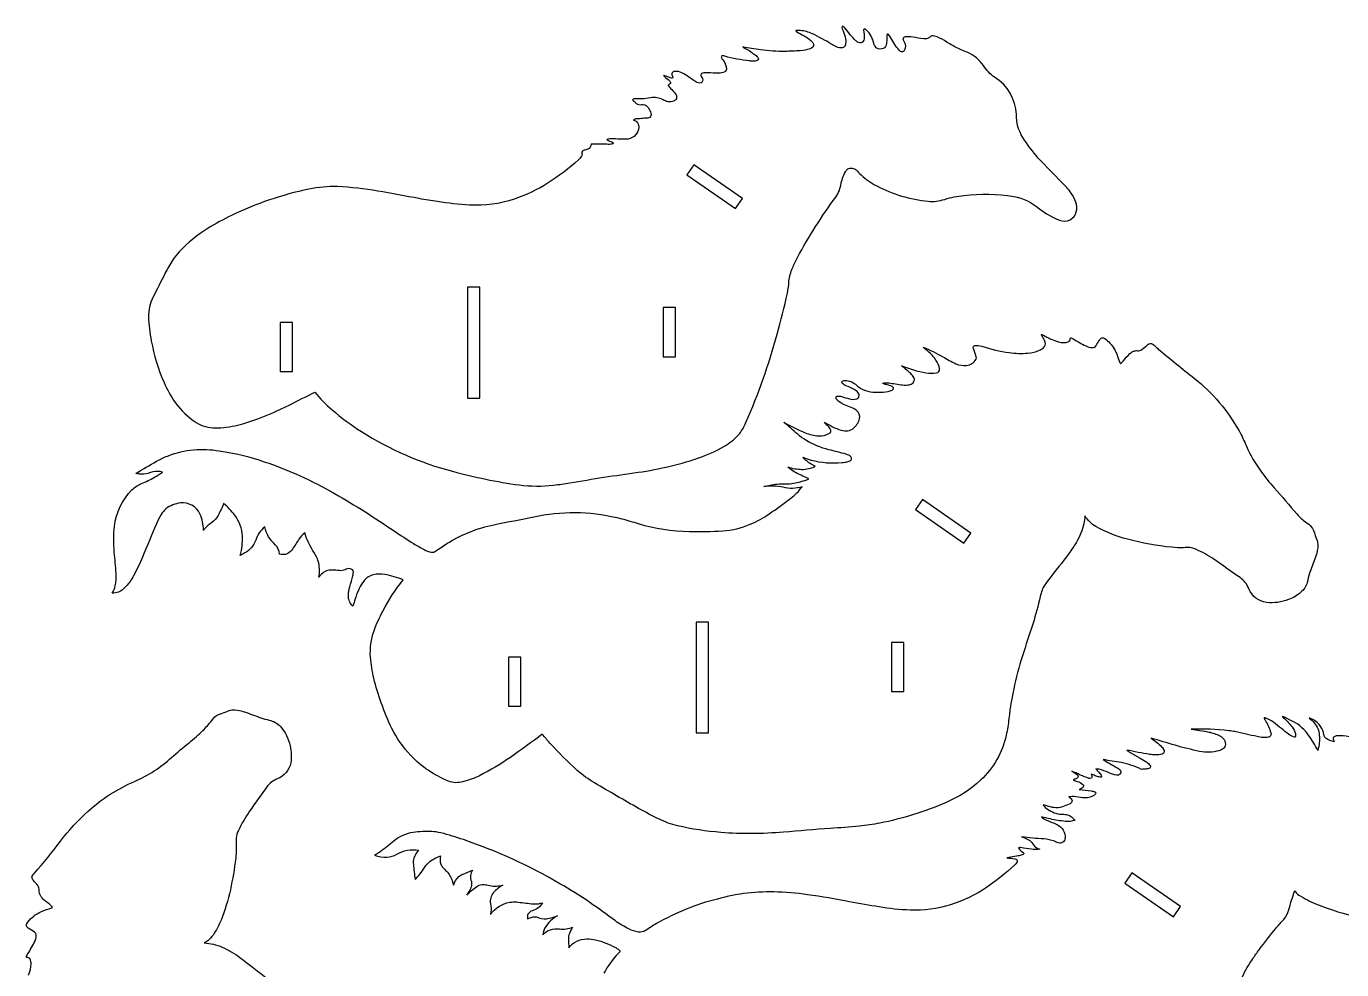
# Model space of a CAD drawing. Extents: x -27 to 84, y -17 to 88.
# Drawn here: x -9.2 to 44.2, y 49.4 to 87.7 of the extents above; entities that cross this region are included whole.
import ezdxf

# ---------------------------------------------------------------- set-up
doc = ezdxf.new("R2010")
doc.units = 0
doc.header["$MEASUREMENT"] = 0
doc.layers.get('0').update_dxf_attribs({"linetype": 'CONTINUOUS'})

msp = doc.modelspace()

# ---------------------------------------------------------------- linework, layer by layer
for points in [[(13.507, 82.7, 0.142837), (13.372, 82.649, 0.299758), (13.35, 82.561, -0.225991), (13.329, 82.44, -0.09232), (13.206, 82.29, -0.037544), (11.978, 81.357, -0.058932), (10.595, 80.695, -0.093512), (8.785, 80.458, -0.024982), (7.479, 80.596, -0.007114), (6.739, 80.719, 0.004603), (5.052, 81.026, 0.031877), (3.417, 81.206, 0.057032), (2.252, 81.108, 0.058995), (-0.893, 80.035, 0.023354), (-1.847, 79.513, 0.06408), (-3.024, 78.553, 0.034102), (-3.284, 78.227, 0.023633), (-3.585, 77.697, 0.001351), (-4.09, 76.697, 0.109745), (-4.273, 75.916, 0.040663), (-4.152, 74.942, 0.059281), (-3.633, 73.24, 0.04222), (-3.182, 72.433, 0.096163), (-2.331, 71.619, 0.136015), (-1.549, 71.4, 0.061795), (-0.644, 71.516, 0.049026), (0.983, 72.102, 0.008195), (1.451, 72.326, 0.004886), (2.49, 72.859, 0.047739), (3.188, 72.143, 0.038445), (4.392, 71.255, 0.077962), (8.095, 69.637, 0.03169), (10.809, 69.081, 0.059083), (12.2, 69.076, 0.01782), (12.858, 69.166, -0.008067), (15.632, 69.598, 0.04967), (18.22, 70.225, 0.051387), (19.242, 70.718, 0.07159), (19.753, 71.163, 0.062994), (20.018, 71.616, 0.035702), (21.285, 75.206, 0.013722), (21.704, 76.876, 0.033619), (21.767, 77.364, -0.072498), (21.909, 77.896, -0.031161), (22.112, 78.325, -0.035937), (23.676, 80.785, 0.11535), (23.89, 81.346, -0.084781), (24.095, 81.865, -0.375127), (24.425, 81.932, -0.065697), (24.496, 81.884, -0.019998), (24.701, 81.681, 0.06837), (25.334, 81.241, 0.098197), (27.422, 80.612, 0.104378), (28.097, 80.689, -0.059936), (28.877, 80.845, -0.072381), (30.902, 80.803, -0.13522), (31.948, 80.306, 0.075756), (32.77, 79.846, 0.211381), (33.2, 79.861, 0.215333), (33.444, 80.182, 0.155186), (33.429, 80.576, 0.070609), (33.24, 80.941, 0.044923), (32.852, 81.391, -0.016436), (31.904, 82.37, -0.040496), (31.274, 83.199, -0.146493), (31.018, 84.14, 0.244161), (30.126, 85.654, -0.101004), (29.677, 86.127, 0.138306), (29.016, 86.668, -0.029463), (28.538, 86.875, -0.01419), (28.087, 87.139, 0.055098), (27.686, 87.327, 0.319688), (27.483, 87.269, -0.156111), (27.36, 87.218, -0.073955), (26.908, 87.267, 0.048158), (26.534, 87.297, 0.059129), (26.449, 87.281, 0.526747), (26.425, 87.14, -0.312495), (26.452, 86.724, -0.421085), (26.301, 86.703, -0.065588), (26.115, 86.919), (25.864, 87.317, -0.052954), (25.811, 87.39, 0.511332), (25.756, 87.391, 0.18989), (25.744, 87.361, -0.073247), (25.712, 86.952, -0.294765), (25.547, 86.803, -0.358757), (25.266, 86.909, -0.085538), (25.211, 87.041, 0.156816), (24.923, 87.564, 0.046439), (24.864, 87.611, 0.533494), (24.796, 87.57, -0.079446), (24.826, 87.218, -0.297828), (24.703, 87.055, -0.169332), (24.592, 87.068, -0.089949), (24.467, 87.15, -0.03812), (24.259, 87.381, -0.002892), (24.036, 87.666, 0.199713), (23.929, 87.722, 0.161984), (23.929, 87.622, -0.035241), (24.052, 87.289, -0.09194), (24.068, 87.008, -0.17602), (23.997, 86.875, -0.101386), (23.941, 86.847, -0.145417), (23.697, 86.888, -0.035253), (23.493, 87.002, 0.020019), (22.721, 87.419, 0.079414), (22.226, 87.551, 0.041662), (22.05, 87.55, 0.196999), (22.089, 87.492, 0.00418), (22.381, 87.339, -0.042823), (22.657, 87.147, -0.075371), (22.749, 87.031, -0.381176), (22.699, 86.846, -0.07786), (22.624, 86.809, -0.076994), (22.223, 86.729, -0.005823), (21.599, 86.7, -0.037168), (20.617, 86.768, -0.00915), (19.886, 86.882, 0.032734), (20.09, 86.769, -0.029272), (20.305, 86.618, -0.051916), (20.467, 86.502, -0.111328), (20.527, 86.407, -0.281222), (20.511, 86.355, -0.174885), (20.347, 86.302, -0.043748), (20.165, 86.316, -0.03235), (19.156, 86.504, 0.055775), (19.071, 86.528, 0.53975), (19.02, 86.452, 0.090686), (19.076, 86.365, -0.117087), (19.229, 86.021, -0.270419), (19.155, 85.872, -0.129193), (18.899, 85.812, -0.004521), (18.468, 85.837, 0.050816), (18.248, 85.82, 0.450055), (18.184, 85.716, 0.148034), (18.221, 85.645, -0.331922), (18.232, 85.443, -0.125177), (18.199, 85.421, -0.167581), (17.988, 85.462, -0.039156), (17.9, 85.515, 0.063094), (17.339, 85.863, 0.147875), (17.08, 85.881, 0.531295), (17.036, 85.695, -0.295731), (17.031, 85.619, -0.218572), (16.992, 85.615, -0.053055), (16.774, 85.695, 0.04586), (16.662, 85.726, 0.030592), (16.879, 85.544, -0.141728), (16.957, 85.432, -0.341933), (16.927, 85.381, -0.082451), (16.879, 85.361, 0.467813), (16.872, 85.299, 0.060776), (17.003, 85.154, -0.065831), (17.182, 84.933, -0.439605), (17.087, 84.684, -0.177985), (16.837, 84.659, -0.084436), (16.655, 84.73, 0.182455), (16.134, 84.813, -0.044623), (15.785, 84.778, -0.014495), (15.499, 84.772, 0.117121), (15.434, 84.758, 0.10902), (15.408, 84.737, 0.044578), (15.476, 84.679, 0.022359), (15.55, 84.589, 0.237887), (15.787, 84.546, -0.234438), (16.003, 84.465, -0.100177), (16.093, 84.337, -0.098276), (16.163, 84.136, -0.334011), (16.071, 84.002, -0.093893), (15.998, 83.987, 0.046442), (15.773, 83.969, -0.006097), (15.579, 83.961, 0.096081), (15.446, 83.926, 0.139469), (15.465, 83.903, -0.356492), (15.668, 83.623, -0.353544), (15.23, 83.142, -0.049224), (14.913, 83.137, 0.008852), (14.518, 83.15, 0.12059), (14.363, 83.113, 0.054751), (14.469, 83.05, -0.032943), (14.571, 83.023, -0.283515), (14.623, 82.952, -0.091176), (14.416, 82.924, 0.010028), (14.206, 82.93, -0.004296), (13.723, 82.929, -0.277745), (13.588, 82.726, -0.083981)], [(8.151, 66.87, -0.079043), (10.007, 67.516, 0.003836), (11.594, 67.827, -0.112726), (14.971, 67.707, -0.018382), (15.635, 67.509, 0.066441), (17.724, 67.192, 0.018178), (19.078, 67.217, 0.088482), (20.193, 67.486, 0.055063), (20.965, 67.906, 0.006398), (21.848, 68.546, 0.080548), (22.301, 69.011, -0.151445), (21.53, 68.989, 0.085207), (20.752, 69.016, -0.049272), (21.268, 69.117, -0.020161), (21.649, 69.126, 0.066512), (22.257, 69.218, 0.011947), (22.58, 69.325, 0.051817), (22.465, 69.39, -0.048321), (21.936, 69.646, -0.039551), (21.718, 69.81, 0.062515), (22.292, 69.713, 0.119061), (22.826, 69.84, -0.067947), (22.444, 70.095, -0.031119), (22.338, 70.205, 0.003824), (22.67, 70.095, 0.086554), (23.931, 69.99, 0.027734), (24.138, 70.024, 0.075362), (24.276, 70.086, 0.272317), (24.311, 70.188, 0.153628), (24.288, 70.227, 0.107668), (24.098, 70.331, 0.00468), (23.388, 70.513, -0.07117), (22.451, 70.897, -0.038302), (22.122, 71.146, 0.005101), (21.562, 71.629, 0.032398), (22.426, 71.203, 0.071511), (22.972, 71.073, 0.147983), (23.41, 71.183, 0.230176), (23.474, 71.273, 0.118083), (23.469, 71.311, 0.105765), (23.348, 71.482, -0.046792), (23.206, 71.637, 0.063509), (23.888, 71.307, 0.099865), (24.164, 71.281, 0.147904), (24.395, 71.39, 0.151784), (24.639, 71.774, 0.277411), (24.516, 72.104, 0.083251), (24.368, 72.197), (24.031, 72.332, -0.082674), (23.743, 72.518, -0.10502), (23.68, 72.608, -0.449585), (23.724, 72.685, -0.120739), (23.904, 72.68, 0.006927), (24.223, 72.578, 0.136853), (24.52, 72.58, 0.406145), (24.622, 72.757, 0.178601), (24.42, 72.965, 0.029653), (24.082, 73.112, -0.097317), (23.95, 73.201, -0.102957), (23.916, 73.25, -0.320962), (23.937, 73.299, -0.184478), (24.009, 73.326, -0.183243), (24.422, 73.212, -0.021923), (24.598, 73.065, 0.114375), (24.973, 72.891, 0.098572), (25.799, 72.886, 0.06385), (25.96, 72.941, 0.073001), (26.013, 72.982, 0.256419), (26.016, 73.026, 0.211404), (25.902, 73.108, -0.028929), (25.721, 73.164, -0.06355), (25.592, 73.204, -0.362139), (25.589, 73.216, -0.362139), (25.6, 73.222, -0.075257), (25.75, 73.235, -0.017274), (26.314, 73.154, 0.054482), (26.598, 73.146, 0.051034), (26.729, 73.175, 0.22447), (26.862, 73.321, 0.181687), (26.844, 73.446, 0.08075), (26.716, 73.608, 0.026791), (26.557, 73.749, -0.007244), (26.338, 73.928, 0.050209), (27.335, 73.642, 0.079281), (27.766, 73.639, 0.401951), (27.892, 73.796, 0.111892), (27.739, 74.159, 0.068627), (27.413, 74.521, 0.017085), (27.216, 74.685, -0.024527), (28.021, 74.296, 0.027899), (28.546, 74.008, 0.126008), (28.987, 73.936, 0.22989), (29.37, 74.184, 0.184261), (29.38, 74.294, -0.014914), (29.263, 74.63, -0.261559), (29.286, 74.733, -0.168414), (29.317, 74.747, -0.088315), (29.601, 74.719, 0.042931), (30.723, 74.459, 0.051766), (31.478, 74.439, 0.074134), (31.949, 74.554, 0.060908), (32.117, 74.656, 0.278394), (32.181, 74.88, 0.082859), (32.099, 75.066), (32.046, 75.152, -0.116267), (32.028, 75.201, -0.29966), (32.043, 75.201, -0.076836), (32.112, 75.171, 0.061445), (32.683, 74.909, 0.078079), (32.99, 74.866, 0.142308), (33.148, 74.92, 0.148609), (33.198, 74.995, -0.069316), (33.211, 75.064, -0.118912), (33.325, 75.023, 0.029215), (33.829, 74.735, 0.102116), (34.101, 74.663, 0.233889), (34.253, 74.747, 0.021879), (34.386, 74.971, -0.192623), (34.489, 75.058, -0.224041), (34.607, 75.03, -0.099646), (34.981, 74.62, -0.036716), (35.08, 74.437, -0.011422), (35.191, 74.121, 0.048518), (35.249, 74.006, 0.068613), (35.35, 74.109, -0.043007), (35.624, 74.419, -0.065782), (35.78, 74.521, -0.147347), (35.934, 74.536, 0.153593), (36.107, 74.589, 0.028021), (36.36, 74.793, -0.130856), (36.449, 74.835, -0.10524), (36.497, 74.831, -0.100076), (36.645, 74.732, 0.012647), (36.778, 74.605, 0.004974), (38.245, 73.417, -0.097683), (40.065, 71.275, -0.025447), (40.362, 70.661, 0.057048), (40.948, 69.64, 0.020448), (41.49, 68.968, -0.002705), (42.413, 67.903, 0.076681), (42.898, 67.489, -0.121344), (43.091, 67.234, 0.024259), (43.239, 66.823, -0.118792), (43.265, 66.532, -0.05738), (43.146, 66.077, 0.008831), (42.932, 65.491, 0.02587), (42.834, 65.121, -0.147884), (42.577, 64.721, -0.09944), (42.078, 64.423, -0.118237), (41.18, 64.303, -0.267266), (40.458, 64.865, 0.154765), (40.109, 65.316, -0.002283), (39.037, 66.063, 0.048306), (38.307, 66.467, 0.05585), (38.059, 66.534, 0.051464), (37.803, 66.528, -0.044974), (37.331, 66.547, -0.038064), (35.525, 66.876, -0.061053), (34.244, 67.387, -0.120014), (33.793, 67.83, -0.06348), (33.756, 67.508, -0.074184), (33.45, 66.754, -0.02738), (33.15, 66.299, -0.006022), (32.313, 65.232, 0.030562), (32.106, 64.919, 0.058133), (32.015, 64.683, -0.017574), (31.728, 63.59, -0.003165), (31.309, 62.301, 0.050038), (30.706, 59.584, -0.021631), (30.6, 58.91, -0.154733), (29.56, 57.091, -0.087497), (28.161, 56.18, -0.052454), (25.462, 55.336, -0.0211), (24.628, 55.211, -0.004593), (23.447, 55.123, 0.002667), (21.547, 54.97, -0.039032), (18.999, 54.957, -0.034607), (17.232, 55.23, -0.056044), (16.504, 55.494, -0.014219), (15.655, 55.935, -0.004957), (13.865, 56.973, -0.042438), (13.161, 57.479, -0.02345), (12.049, 58.591, -0.013891), (11.74, 58.958, -0.010842), (10.443, 58.011, -0.034041), (9.187, 57.265, -0.051132), (8.507, 57.015, -0.048395), (8.225, 56.98, -0.093249), (7.929, 57.045, -0.11009), (6.394, 58.092, -0.078041), (5.623, 59.19, -0.031575), (5.193, 60.232, -0.027342), (4.891, 61.223, -0.036065), (4.757, 62.08, -0.105446), (4.901, 63.15, -0.039511), (5.258, 63.957, -0.046926), (6.088, 65.228, 0.046955), (5.333, 65.444, 0.092654), (4.875, 65.434, 0.172462), (4.48, 65.172, 0.060351), (4.295, 64.874, 0.032585), (4.135, 64.449, -0.006243), (4.04, 64.158, -0.218533), (3.859, 64.578, -0.072741), (3.915, 64.946, 0.003821), (4.041, 65.389, 0.062879), (4.06, 65.542, 0.156778), (4.02, 65.637, 0.251342), (3.825, 65.673, 0.046514), (3.726, 65.63, -0.106571), (3.492, 65.599, 0.011804), (3.2, 65.625, 0.204784), (2.77, 65.462, 0.041014), (2.658, 65.341, 0.097399), (2.655, 65.902, 0.042551), (2.599, 66.073, 0.043414), (2.404, 66.437, -0.074631), (2.089, 67.131, 0.1046), (1.843, 66.879, -0.003713), (1.588, 66.473, -0.09619), (1.4, 66.297, -0.143051), (1.185, 66.249, -0.055113), (1.06, 66.268, 0.18044), (0.888, 66.652, -0.154482), (0.457, 67.375, 0.16158), (0.094, 66.839, -0.079709), (-0.088, 66.529, -0.079523), (-0.345, 66.322, -0.030025), (-0.535, 66.221, 0.068509), (-0.446, 66.996, 0.149832), (-0.757, 67.852, 0.055498), (-1.212, 68.332, -0.032422), (-1.44, 67.842, -0.108806), (-1.703, 67.548, 0.067676), (-2.037, 67.237, 0.113347), (-2.175, 67.914, 0.319612), (-2.965, 68.35, 0.128593), (-3.558, 68.115, 0.084964), (-3.746, 67.884, 0.035779), (-3.948, 67.501, 0.002757), (-4.508, 66.149, -0.025513), (-4.877, 65.385, -0.049967), (-5.182, 64.956, -0.101074), (-5.49, 64.726, -0.115958), (-5.738, 64.686, 0.097611), (-5.617, 64.986, 0.065285), (-5.581, 65.489, 0.009169), (-5.658, 66.354, -0.050823), (-5.652, 67.4, -0.162457), (-4.941, 68.888, -0.078237), (-4.55, 69.138, 0.034949), (-4.028, 69.394, 0.006977), (-3.692, 69.602, 0.118672), (-4.087, 69.621, 0.043278), (-4.28, 69.55, -0.11403), (-4.636, 69.526, -0.022874), (-4.777, 69.551, -0.009193), (-3.94, 70.046, -0.140481), (-1.908, 70.52, -0.028748), (-1.39, 70.471, -0.046098), (0.44, 70.028, -0.048161), (3.299, 68.736, -0.019677), (5.718, 67.212, 0.006202), (6.51, 66.7, 0.012573), (6.937, 66.454, 0.057494), (7.223, 66.351, 0.229435), (7.418, 66.4, -0.030215), (7.665, 66.568, -0.020905)]]:
    msp.add_lwpolyline(points, format="xyb", close=True)
for points in [[(19.875, 80.726), (17.904, 82.094), (17.619, 81.684), (19.59, 80.315)], [(9.205, 77.116), (8.705, 77.116), (8.705, 72.616), (9.205, 72.616)], [(17.15, 76.289), (16.65, 76.289), (16.65, 74.289), (17.15, 74.289)], [(1.581, 75.69), (1.081, 75.69), (1.081, 73.69), (1.581, 73.69)], [(29.163, 67.121), (27.192, 68.49), (26.906, 68.079), (28.878, 66.71)], [(18.492, 63.512), (17.992, 63.512), (17.992, 59.012), (18.492, 59.012)], [(26.438, 62.684), (25.938, 62.684), (25.938, 60.684), (26.438, 60.684)], [(10.868, 62.085), (10.368, 62.085), (10.368, 60.085), (10.868, 60.085)], [(37.681, 51.944), (35.71, 53.313), (35.424, 52.902), (37.396, 51.533)]]:
    msp.add_lwpolyline(points, close=True)
for points in [[(-9.145, 49.162, 0.082729), (-9.032, 49.624, 0.129258), (-9.079, 49.808, 0.160552), (-9.147, 49.861, 0.061662), (-9.232, 49.882, -0.217243), (-9.224, 49.928, -0.049454), (-9.18, 50.017, 0.039618), (-8.88, 50.552, 0.064607), (-8.832, 50.735, 0.115536), (-8.853, 50.855, 0.099346), (-8.896, 50.908, 0.031186), (-9.152, 51.067, -0.306776), (-9.229, 51.213, -0.095935), (-9.217, 51.247, -0.129919), (-8.723, 51.691, -0.058338), (-8.303, 51.858, 0.044065), (-8.186, 51.902, 0.406655), (-8.184, 51.934, 0.082254), (-8.228, 51.979, 0.014271), (-8.506, 52.209, -0.050808), (-8.662, 52.395, -0.168135), (-8.707, 52.606, 0.116354), (-8.721, 52.707, 0.069199), (-8.769, 52.797, 0.022223), (-8.942, 53.006, -0.157613), (-9.004, 53.14, -0.190606), (-8.972, 53.229, -0.015052), (-8.904, 53.303, 0.018427), (-7.846, 54.601, -0.041389), (-6.723, 55.826, -0.082685), (-4.831, 57.035, 0.082802), (-3.326, 58.006, -0.012858), (-2.616, 58.608, 0.018215), (-2.058, 59.101, 0.031423), (-1.697, 59.503, -0.158538), (-1.417, 59.756), (-1.104, 59.864, -0.17078), (-0.643, 59.931, -0.036), (-0.365, 59.86, -0.005405), (0.295, 59.617, 0.032329), (0.643, 59.527, -0.13457), (1.086, 59.281, -0.132564), (1.49, 58.476, -0.102662), (1.514, 57.786, -0.254906), (0.968, 57.133, 0.145718), (0.544, 56.815, -0.001731), (-0.155, 55.829, 0.034952), (-0.612, 55.044, 0.092588), (-0.701, 54.729, 0.009541), (-0.698, 54.327, -0.024808), (-0.721, 53.917, -0.021269), (-0.939, 52.628, -0.039461), (-1.319, 51.392, -0.055589), (-1.645, 50.789, -0.056251), (-1.861, 50.557, -0.047071), (-1.999, 50.467, -0.09855), (-1.273, 50.296, -0.05491), (-0.552, 49.88, -0.01128), (0.574, 49.005, 0.017062)], [(44.543, 58.851, 0.043659), (44.049, 58.889, 0.136816), (43.925, 58.848, 0.3018), (43.895, 58.749, 0.028157), (43.927, 58.645, -0.073707), (43.601, 58.78, -0.221861), (43.509, 58.943, 0.130179), (43.39, 59.247, 0.140705), (43.03, 59.57, 0.050015), (42.91, 59.609, -0.13031), (43.267, 59.18, -0.094543), (43.321, 58.919, -0.09126), (43.266, 58.296, 0.022495), (42.914, 58.879, 0.125271), (42.255, 59.469, -0.010814), (41.907, 59.643, 0.051269), (41.818, 59.67, -0.045271), (42.217, 59.251, -0.094994), (42.357, 58.974, -0.109229), (42.356, 58.859, -0.454646), (42.313, 58.835, -0.083646), (42.073, 58.957, -0.010608), (41.79, 59.183, -0.01721), (41.459, 59.435, 0.082737), (41.13, 59.618, 0.172863), (41.081, 59.62, 0.237707), (41.086, 59.593, 0.065087), (41.137, 59.501, -0.057169), (41.355, 59.013, -0.473562), (41.241, 58.825, -0.062092), (41.045, 58.818, -0.047173), (40.799, 58.855, 0.001863), (39.892, 59.056, 0.023888), (39.649, 59.094, 0.036279), (38.118, 59.157, -0.015622), (38.83, 59.041, -0.069695), (39.283, 58.883, -0.110127), (39.452, 58.739, -0.224797), (39.498, 58.481, -0.175857), (39.39, 58.347, -0.084472), (39.248, 58.28, -0.117498), (38.461, 58.254, -0.019325), (37.467, 58.501, -0.002501), (36.485, 58.792, -0.054082), (36.917, 58.442, -0.071113), (37.017, 58.293, -0.463055), (36.937, 58.141, -0.070702), (36.671, 58.112, -0.028684), (36.428, 58.132, -0.022037), (35.498, 58.31, 0.050412), (35.635, 58.211), (36.048, 57.975, -0.021276), (36.31, 57.812, -0.048188), (36.447, 57.692, -0.469879), (36.432, 57.577, -0.091742), (36.269, 57.533, -0.00944), (36.099, 57.524, 0.055897), (35.277, 57.796, 0.002204), (34.541, 57.919, 0.018829), (35.039, 57.632, -0.054703), (35.217, 57.506, -0.381959), (35.237, 57.338, -0.264445), (35.084, 57.285, -0.0699), (34.754, 57.39, 0.055658), (34.379, 57.525, 0.045028), (34.246, 57.539, -0.036443), (34.453, 57.292, -0.156539), (34.475, 57.229, -0.311212), (34.454, 57.206, -0.136679), (34.375, 57.213, -0.053748), (34.21, 57.264, 0.008031), (34.048, 57.329, -0.128773), (34.088, 57.215, -0.391834), (34.014, 57.154, -0.08603), (33.968, 57.158, -0.043027), (33.611, 57.294, 0.01633), (33.262, 57.452, -0.084789), (33.498, 57.297, -0.432885), (33.484, 57.168, -0.082998), (33.432, 57.138, -0.011168), (33.314, 57.102, 0.077455), (33.49, 57.029, -0.122577), (33.712, 56.912, -0.164798), (33.744, 56.835, -0.236377), (33.706, 56.775, -0.063321), (33.56, 56.705, -0.021848), (34.057, 56.649, -0.044439), (34.183, 56.618, -0.175856), (34.235, 56.567, -0.204633), (34.231, 56.534, -0.11271), (34.194, 56.492, -0.189622), (33.8, 56.361, -0.024729), (33.425, 56.409, 0.085881), (33.145, 56.401, -0.12826), (33.264, 56.289, -0.368373), (33.227, 56.15, -0.065221), (33.156, 56.111), (32.882, 56, -0.154003), (32.53, 55.967, -0.029158), (32.342, 56.014, 0.01399), (32.094, 56.087, 0.091416), (32.22, 55.947, 0.128924), (32.77, 55.706, 0.016585), (32.996, 55.695, -0.080197), (33.168, 55.649, -0.06403), (33.246, 55.597, -0.033284), (33.388, 55.45, -0.104506), (32.998, 55.41, -0.041337), (32.397, 55.506, 0.006892), (32.033, 55.592, 0.11525), (32.23, 55.461, -0.014521), (32.683, 55.273, -0.168538), (32.92, 55.047, -0.154652), (32.998, 54.728, -0.469234), (32.712, 54.536, -0.049169), (32.564, 54.602, 0.077573), (32.127, 54.695, -0.012455), (31.226, 54.775, -0.086044), (31.557, 54.626, -0.0961), (31.697, 54.468, 0.160183), (31.962, 54.276, -0.06304), (31.626, 54.277, -0.018931), (31.196, 54.348, 0.159681), (31.098, 54.334, 0.132878), (31.151, 54.257, 0.014127), (31.328, 54.107, -0.172666), (31.242, 54.044, -0.034165), (31.091, 54.003, -0.010551), (30.78, 53.954, 0.023494), (30.627, 53.922, -0.022736), (30.947, 53.888, -0.071504), (31.023, 53.86, -0.334129), (31.04, 53.76, -0.122981), (30.934, 53.626, -0.032953), (29.802, 52.728, -0.07157), (28.328, 52.014, -0.083624), (26.698, 51.801, -0.032349), (25.431, 51.932, -0.008186), (24.234, 52.146, 0.01172), (22.523, 52.43, 0.026613), (21.148, 52.543, 0.036187), (19.923, 52.476, 0.030241), (18.864, 52.254, 0.068991), (16.381, 51.254, 0.00841), (15.93, 50.971, -0.172024), (15.656, 50.913, -0.076545), (15.262, 51.036, -0.047436), (14.711, 51.364, 0.004302), (13.668, 52.116, 0.02158), (12.457, 52.875, 0.050864), (8.532, 54.668, 0.015263), (7.617, 54.941, 0.057995), (7.246, 54.996, 0.042491), (6.496, 54.961, 0.136179), (5.705, 54.609, -0.024958), (5.131, 54.163, -0.020901), (4.925, 54.035, 0.086535), (5.424, 53.958, 0.113114), (5.829, 54.074, -0.16949), (6.714, 54.244, 0.101851), (6.522, 53.917, 0.101538), (6.5, 53.659, 0.014154), (6.569, 53.049, 0.065239), (6.937, 53.512, -0.133185), (7.349, 53.892, -0.028557), (7.604, 54.007, 0.154876), (7.617, 53.671, 0.086659), (7.7, 53.534, 0.024569), (7.851, 53.381, -0.10504), (8.081, 52.995, -0.03155), (8.131, 52.822, -0.132291), (8.343, 53.164, -0.088423), (8.522, 53.267, 0.003513), (8.899, 53.429, 0.230419), (8.857, 52.969, -0.162319), (8.836, 52.719, -0.035702), (8.792, 52.62, -0.023163), (8.669, 52.414, -0.049541), (9.076, 52.766, -0.105584), (9.292, 52.846, -0.048931), (9.371, 52.846, -0.027581), (9.605, 52.798, 0.111845), (10.141, 52.819, 0.084994), (9.757, 52.519, 0.224068), (9.634, 52.06, -0.075505), (9.652, 51.733, -0.04418), (9.629, 51.627, -0.193589), (10.417, 52.123, -0.05978), (10.687, 52.134, -0.010402), (11.297, 52.061, 0.048418), (11.589, 52.064, 0.046813), (11.75, 52.104, -0.214666), (11.331, 51.779, 0.179824), (11.159, 51.636, 0.086353), (11.138, 51.564, 0.053886), (11.138, 51.444, -0.136227), (11.451, 51.528, -0.086917), (11.603, 51.493, 0.14958), (12.02, 51.47, 0.037106), (12.364, 51.575, 0.151086), (11.847, 51.076, 0.093189), (11.76, 50.795, -0.259264), (12.442, 51.037, 0.146128), (12.974, 51.115, 0.039062), (12.84, 50.85, 0.091357), (12.804, 50.62, 0.007121), (12.819, 50.272, -0.242684), (13.552, 50.633, -0.066586), (13.903, 50.594, -0.066447), (14.724, 50.278, -0.059809), (14.909, 50.136, -0.059991), (14.833, 50.052, 0.063229), (14.242, 49.242, 0.02647)], [(40.192, 49.081, -0.051122), (40.625, 49.827, -0.018027), (40.879, 50.192, -0.009966), (41.577, 51.081, -0.004566), (41.881, 51.428, 0.103745), (42.089, 51.811, -0.019482), (42.325, 52.594, 0.130507), (42.489, 52.417, 0.050615), (43.212, 52.049, 0.040567), (44.969, 51.5, 0.039309)]]:
    msp.add_lwpolyline(points, format="xyb")

doc.saveas('drawing.dxf')
